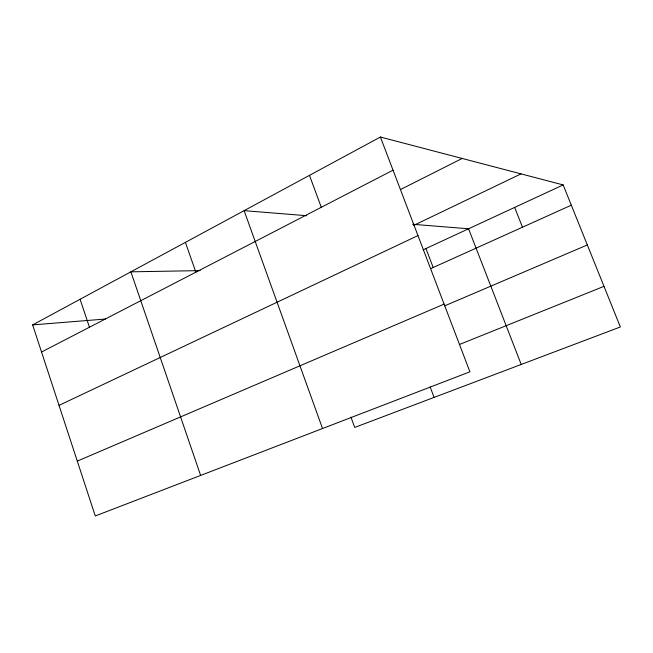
<?xml version="1.0" encoding="UTF-8"?>
<svg xmlns="http://www.w3.org/2000/svg" width="653" height="653" viewBox="0 0 653 653"><rect width="100%" height="100%" fill="white"/><g stroke="black" fill="none" stroke-linecap="round" stroke-linejoin="round"><path stroke-width="0.98" d="M380.405 137.032L469.915 371.818L95.273 515.968L32.65 324.892L380.405 137.032L563.164 184.921L620.35 326.973L354.71 427.429L350.955 417.12M41.539 352.016L393.049 170.172M400.444 189.566L462.161 158.459M413.741 225.375L521.021 173.878M59.023 405.374L417.977 235.57M423.177 249.83L563.164 184.921M430.449 268.734L571.318 205.181M77.291 461.116L444.105 304.11M444.611 305.882L587.333 244.957M459.345 344.523L604.001 286.357M32.65 324.892L105.394 319.039M200.177 270.62L130.878 271.828L200.626 475.433M306.763 215.719L244.108 210.658L322.533 428.523M412.582 224.265L468.56 228.787L521.216 364.456M514.662 207.409L522.49 227.211M425.944 248.54L433.184 267.501M430.164 386.935L434.09 397.408M309.465 175.355L321.292 207.295M185.411 242.369L195.867 272.179M80.082 299.27L89.445 327.235"/></g></svg>
